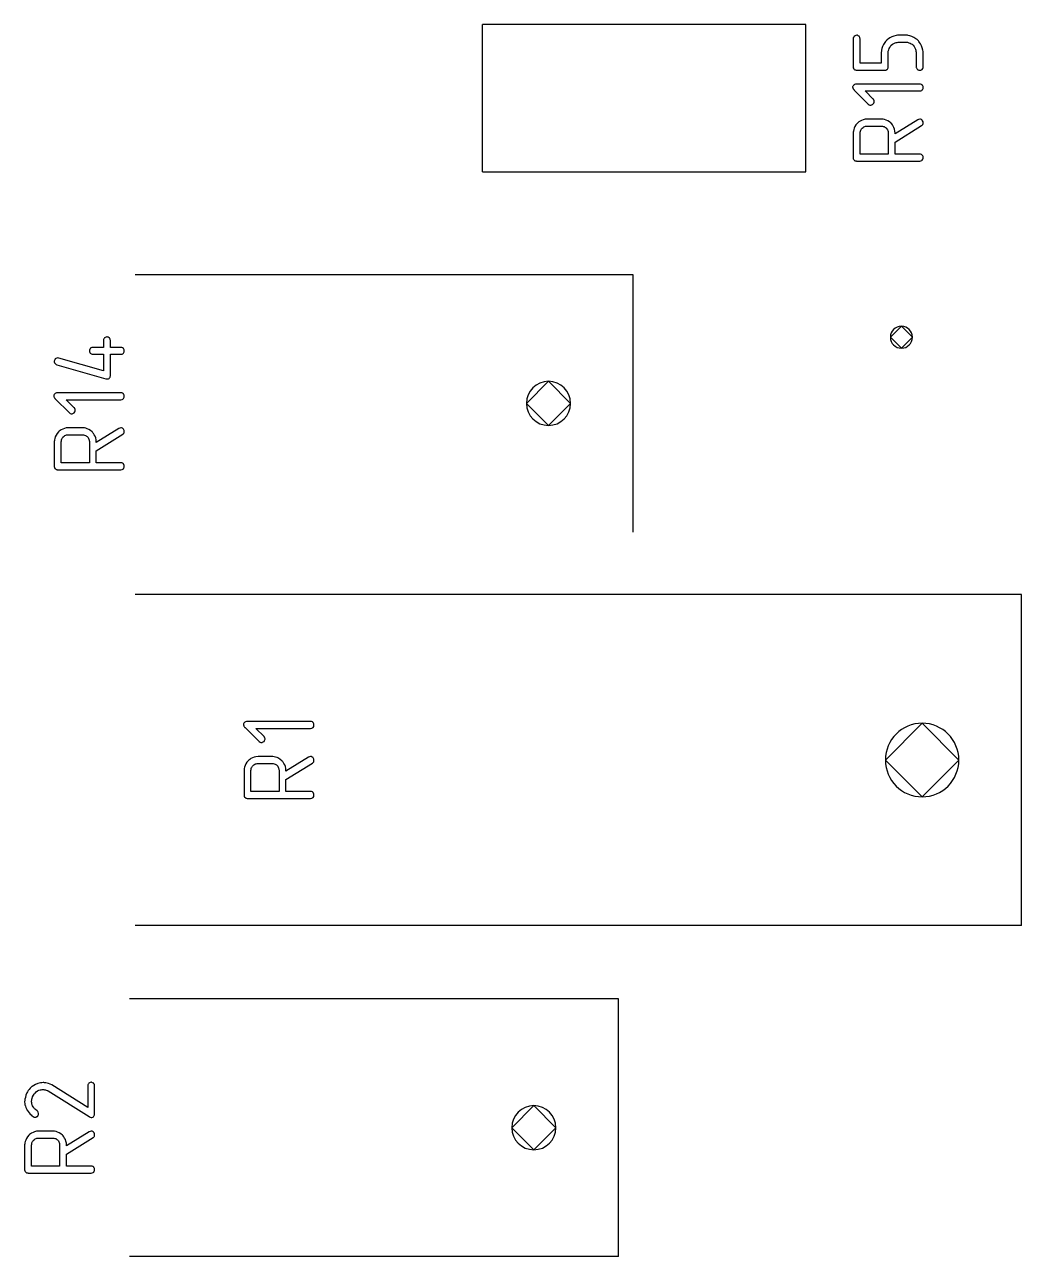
# Model space of a CAD drawing. Header units: inches. Extents: x 0 to 594, y -420 to 0.
# Drawn here: x 245.14 to 258.69, y -187.83 to -171.08 of the extents above; entities that cross this region are included whole.
import ezdxf

# ---------------------------------------------------------------- set-up
doc = ezdxf.new("R2010")
doc.units = ezdxf.units.IN
doc.header["$MEASUREMENT"] = 0

msp = doc.modelspace()

# ---------------------------------------------------------------- linework, layer by layer
at = {"color": 18, "true_color": 0x000000}
for p, q in [((255.762, -171.083), (251.362, -171.083)), ((251.362, -173.083), (251.362, -171.083)), ((255.762, -173.083), (255.762, -171.083)), ((256.407, -171.264), (256.405, -171.272)), ((256.405, -171.272), (256.405, -171.656)), ((256.405, -171.272), (256.405, -171.272)), ((256.412, -171.252), (256.407, -171.264)), ((256.415, -171.247), (256.412, -171.252)), ((256.421, -171.241), (256.415, -171.247)), ((256.424, -171.238), (256.421, -171.241)), ((256.431, -171.234), (256.424, -171.238)), ((256.44, -171.23), (256.431, -171.234)), ((256.453, -171.227), (256.44, -171.23)), ((256.456, -171.227), (256.453, -171.227)), ((256.463, -171.228), (256.456, -171.227)), ((256.473, -171.233), (256.463, -171.228)), ((256.484, -171.24), (256.473, -171.233)), ((256.487, -171.241), (256.484, -171.24)), ((256.491, -171.248), (256.487, -171.241)), ((256.497, -171.259), (256.491, -171.248)), ((256.498, -171.267), (256.497, -171.259)), ((256.5, -171.275), (256.498, -171.267)), ((256.5, -171.608), (256.5, -171.275)), ((256.825, -171.34), (256.817, -171.354)), ((256.834, -171.324), (256.825, -171.34)), ((256.845, -171.312), (256.834, -171.324)), ((256.858, -171.298), (256.845, -171.312)), ((256.859, -171.296), (256.858, -171.298)), ((256.861, -171.295), (256.859, -171.296)), ((256.865, -171.291), (256.861, -171.295)), ((256.87, -171.286), (256.865, -171.291)), ((256.884, -171.275), (256.87, -171.286)), ((256.904, -171.262), (256.884, -171.275)), ((256.93, -171.25), (256.904, -171.262)), ((256.924, -171.364), (256.941, -171.35)), ((256.958, -171.238), (256.93, -171.25)), ((256.941, -171.35), (256.958, -171.34)), ((256.99, -171.23), (256.958, -171.238)), ((256.958, -171.34), (256.975, -171.331)), ((256.975, -171.331), (256.99, -171.327)), ((257.007, -171.228), (256.99, -171.23)), ((256.99, -171.327), (257.004, -171.324)), ((257.004, -171.324), (257.016, -171.322)), ((257.025, -171.227), (257.007, -171.228)), ((257.016, -171.322), (257.023, -171.322)), ((257.023, -171.322), (257.025, -171.322)), ((257.12, -171.227), (257.025, -171.227)), ((257.025, -171.322), (257.12, -171.322)), ((257.121, -171.227), (257.12, -171.227)), ((257.12, -171.322), (257.142, -171.323)), ((257.124, -171.227), (257.121, -171.227)), ((257.13, -171.227), (257.124, -171.227)), ((257.137, -171.228), (257.13, -171.227)), ((257.144, -171.228), (257.137, -171.228)), ((257.142, -171.323), (257.162, -171.329)), ((257.154, -171.231), (257.144, -171.228)), ((257.178, -171.236), (257.154, -171.231)), ((257.162, -171.329), (257.179, -171.334)), ((257.203, -171.244), (257.178, -171.236)), ((257.179, -171.334), (257.195, -171.343)), ((257.195, -171.343), (257.206, -171.35)), ((257.231, -171.257), (257.203, -171.244)), ((257.206, -171.35), (257.216, -171.357)), ((257.245, -171.265), (257.231, -171.257)), ((257.259, -171.274), (257.245, -171.265)), ((257.274, -171.285), (257.259, -171.274)), ((257.288, -171.298), (257.274, -171.285)), ((257.289, -171.299), (257.288, -171.298)), ((257.29, -171.3), (257.289, -171.299)), ((257.293, -171.305), (257.29, -171.3)), ((257.299, -171.31), (257.293, -171.305)), ((257.309, -171.324), (257.299, -171.31)), ((257.321, -171.345), (257.309, -171.324)), ((257.334, -171.369), (257.321, -171.345)), ((256.789, -171.448), (256.787, -171.455)), ((256.787, -171.455), (256.787, -171.608)), ((256.791, -171.43), (256.789, -171.44)), ((256.789, -171.44), (256.789, -171.448)), ((256.796, -171.408), (256.791, -171.43)), ((256.804, -171.382), (256.796, -171.408)), ((256.817, -171.354), (256.804, -171.382)), ((256.882, -171.465), (256.883, -171.444)), ((256.882, -171.657), (256.882, -171.465)), ((256.883, -171.444), (256.889, -171.424)), ((256.889, -171.424), (256.894, -171.406)), ((256.894, -171.406), (256.903, -171.392)), ((256.903, -171.392), (256.91, -171.379)), ((256.91, -171.379), (256.917, -171.371)), ((256.917, -171.371), (256.923, -171.365)), ((256.923, -171.365), (256.924, -171.364)), ((257.216, -171.357), (257.221, -171.362)), ((257.221, -171.362), (257.223, -171.364)), ((257.223, -171.364), (257.235, -171.381)), ((257.235, -171.381), (257.245, -171.398)), ((257.245, -171.398), (257.252, -171.415)), ((257.252, -171.415), (257.257, -171.43)), ((257.257, -171.43), (257.259, -171.444)), ((257.259, -171.444), (257.262, -171.455)), ((257.262, -171.455), (257.262, -171.664)), ((257.345, -171.398), (257.334, -171.369)), ((257.354, -171.43), (257.345, -171.398)), ((257.355, -171.447), (257.354, -171.43)), ((257.357, -171.465), (257.355, -171.447)), ((257.357, -171.658), (257.357, -171.465)), ((256.405, -171.656), (256.407, -171.671)), ((256.407, -171.671), (256.412, -171.682)), ((256.412, -171.682), (256.421, -171.691)), ((256.787, -171.608), (256.5, -171.608)), ((256.862, -171.695), (256.87, -171.688)), ((256.87, -171.688), (256.876, -171.678)), ((256.876, -171.678), (256.879, -171.67)), ((256.879, -171.67), (256.88, -171.663)), ((256.88, -171.663), (256.882, -171.657)), ((257.262, -171.664), (257.265, -171.671)), ((257.265, -171.671), (257.269, -171.681)), ((257.269, -171.681), (257.275, -171.688)), ((257.275, -171.688), (257.276, -171.691)), ((257.344, -171.691), (257.351, -171.68)), ((257.351, -171.68), (257.355, -171.668)), ((257.355, -171.668), (257.357, -171.658)), ((256.421, -171.691), (256.429, -171.697)), ((256.429, -171.697), (256.438, -171.699)), ((256.438, -171.699), (256.446, -171.701)), ((256.446, -171.701), (256.452, -171.702)), ((256.452, -171.702), (256.453, -171.702)), ((256.453, -171.702), (256.835, -171.702)), ((256.835, -171.702), (256.851, -171.701)), ((256.851, -171.701), (256.862, -171.695)), ((257.276, -171.691), (257.278, -171.691)), ((257.278, -171.691), (257.289, -171.698)), ((257.289, -171.698), (257.3, -171.701)), ((257.3, -171.701), (257.307, -171.702)), ((257.307, -171.702), (257.309, -171.702)), ((257.309, -171.702), (257.31, -171.702)), ((257.31, -171.702), (257.324, -171.701)), ((257.324, -171.701), (257.334, -171.697)), ((257.334, -171.697), (257.341, -171.692)), ((257.341, -171.692), (257.344, -171.691)), ((256.4, -171.923), (256.398, -171.929)), ((256.398, -171.929), (256.398, -171.931)), ((256.398, -171.929), (256.398, -171.929)), ((256.398, -171.931), (256.4, -171.939)), ((256.404, -171.915), (256.4, -171.923)), ((256.4, -171.939), (256.401, -171.946)), ((256.401, -171.946), (256.402, -171.952)), ((256.402, -171.952), (256.404, -171.953)), ((256.412, -171.904), (256.404, -171.915)), ((256.404, -171.953), (256.408, -171.96)), ((256.408, -171.96), (256.414, -171.967)), ((256.415, -171.902), (256.412, -171.904)), ((256.414, -171.967), (256.418, -171.971)), ((256.424, -171.897), (256.415, -171.902)), ((256.418, -171.971), (256.419, -171.973)), ((256.419, -171.973), (256.611, -172.163)), ((256.436, -171.892), (256.424, -171.897)), ((256.453, -171.891), (256.436, -171.892)), ((257.31, -171.891), (256.453, -171.891)), ((256.677, -172.095), (256.567, -171.985)), ((256.567, -171.985), (257.31, -171.985)), ((257.312, -171.891), (257.31, -171.891)), ((257.31, -171.985), (257.326, -171.983)), ((257.314, -171.891), (257.312, -171.891)), ((257.323, -171.892), (257.314, -171.891)), ((257.334, -171.897), (257.323, -171.892)), ((257.326, -171.983), (257.337, -171.978)), ((257.345, -171.905), (257.334, -171.897)), ((257.337, -171.978), (257.343, -171.974)), ((257.343, -171.974), (257.345, -171.971)), ((257.347, -171.908), (257.345, -171.905)), ((257.345, -171.971), (257.352, -171.96)), ((257.351, -171.914), (257.347, -171.908)), ((257.355, -171.925), (257.351, -171.914)), ((257.352, -171.96), (257.355, -171.95)), ((257.357, -171.939), (257.355, -171.925)), ((257.355, -171.95), (257.357, -171.942)), ((257.357, -171.942), (257.357, -171.939)), ((256.611, -172.163), (256.622, -172.172)), ((256.622, -172.172), (256.634, -172.176)), ((256.634, -172.176), (256.641, -172.177)), ((256.641, -172.177), (256.642, -172.177)), ((256.642, -172.177), (256.643, -172.177)), ((256.643, -172.177), (256.65, -172.176)), ((256.65, -172.176), (256.656, -172.174)), ((256.656, -172.174), (256.667, -172.169)), ((256.667, -172.169), (256.674, -172.165)), ((256.674, -172.165), (256.676, -172.162)), ((256.676, -172.162), (256.677, -172.162)), ((256.68, -172.098), (256.677, -172.095)), ((256.677, -172.162), (256.686, -172.15)), ((256.684, -172.105), (256.68, -172.098)), ((256.689, -172.117), (256.684, -172.105)), ((256.686, -172.15), (256.69, -172.139)), ((256.691, -172.129), (256.689, -172.117)), ((256.69, -172.139), (256.691, -172.132)), ((256.691, -172.132), (256.691, -172.129)), ((256.412, -172.511), (256.408, -172.53)), ((256.419, -172.49), (256.412, -172.511)), ((256.429, -172.468), (256.419, -172.49)), ((256.443, -172.445), (256.429, -172.468)), ((256.462, -172.424), (256.443, -172.445)), ((256.464, -172.421), (256.462, -172.424)), ((256.471, -172.415), (256.464, -172.421)), ((256.484, -172.406), (256.471, -172.415)), ((256.5, -172.396), (256.484, -172.406)), ((256.519, -172.386), (256.5, -172.396)), ((256.504, -172.53), (256.508, -172.518)), ((256.508, -172.518), (256.514, -172.508)), ((256.514, -172.508), (256.519, -172.501)), ((256.542, -172.376), (256.519, -172.386)), ((256.519, -172.501), (256.524, -172.494)), ((256.524, -172.494), (256.526, -172.492)), ((256.526, -172.492), (256.528, -172.49)), ((256.528, -172.49), (256.539, -172.48)), ((256.539, -172.48), (256.55, -172.473)), ((256.567, -172.37), (256.542, -172.376)), ((256.55, -172.473), (256.562, -172.469)), ((256.562, -172.469), (256.572, -172.465)), ((256.595, -172.368), (256.567, -172.37)), ((256.572, -172.465), (256.581, -172.463)), ((256.581, -172.463), (256.588, -172.462)), ((256.588, -172.462), (256.594, -172.462)), ((256.594, -172.462), (256.595, -172.462)), ((256.786, -172.368), (256.595, -172.368)), ((256.595, -172.462), (256.787, -172.462)), ((256.787, -172.368), (256.786, -172.368)), ((256.789, -172.368), (256.787, -172.368)), ((256.787, -172.462), (256.803, -172.463)), ((256.793, -172.368), (256.789, -172.368)), ((256.798, -172.369), (256.793, -172.368)), ((256.814, -172.37), (256.798, -172.369)), ((256.803, -172.463), (256.815, -172.466)), ((256.832, -172.375), (256.814, -172.37)), ((256.815, -172.466), (256.828, -172.47)), ((256.828, -172.47), (256.838, -172.476)), ((256.853, -172.382), (256.832, -172.375)), ((256.838, -172.476), (256.845, -172.482)), ((256.845, -172.482), (256.852, -172.486)), ((256.852, -172.486), (256.855, -172.489)), ((256.876, -172.391), (256.853, -172.382)), ((256.855, -172.489), (256.856, -172.49)), ((256.856, -172.49), (256.865, -172.501)), ((256.865, -172.501), (256.87, -172.513)), ((256.87, -172.513), (256.876, -172.524)), ((256.899, -172.406), (256.876, -172.391)), ((256.876, -172.524), (256.879, -172.534)), ((256.921, -172.424), (256.899, -172.406)), ((256.924, -172.427), (256.921, -172.424)), ((256.93, -172.434), (256.924, -172.427)), ((256.938, -172.446), (256.93, -172.434)), ((256.948, -172.462), (256.938, -172.446)), ((256.959, -172.482), (256.948, -172.462)), ((256.968, -172.504), (256.959, -172.482)), ((256.973, -172.531), (256.968, -172.504)), ((257.283, -172.376), (256.976, -172.568)), ((256.976, -172.68), (257.336, -172.456)), ((257.295, -172.372), (257.283, -172.376)), ((257.31, -172.368), (257.295, -172.372)), ((257.312, -172.368), (257.31, -172.368)), ((257.313, -172.368), (257.312, -172.368)), ((257.321, -172.369), (257.313, -172.368)), ((257.333, -172.375), (257.321, -172.369)), ((257.338, -172.377), (257.333, -172.375)), ((257.336, -172.456), (257.344, -172.449)), ((257.344, -172.383), (257.338, -172.377)), ((257.345, -172.386), (257.344, -172.383)), ((257.344, -172.449), (257.35, -172.444)), ((257.35, -172.393), (257.345, -172.386)), ((257.355, -172.404), (257.35, -172.393)), ((257.35, -172.444), (257.352, -172.439)), ((257.352, -172.439), (257.354, -172.438)), ((257.354, -172.438), (257.355, -172.431)), ((257.357, -172.418), (257.355, -172.404)), ((257.355, -172.431), (257.357, -172.424)), ((257.357, -172.424), (257.357, -172.418)), ((256.407, -172.545), (256.405, -172.551)), ((256.405, -172.551), (256.405, -172.892)), ((256.405, -172.551), (256.405, -172.551)), ((256.408, -172.53), (256.407, -172.545)), ((256.5, -172.558), (256.501, -172.544)), ((256.5, -172.844), (256.5, -172.558)), ((256.501, -172.544), (256.504, -172.53)), ((256.501, -172.544), (256.501, -172.544)), ((256.879, -172.534), (256.88, -172.544)), ((256.88, -172.544), (256.882, -172.551)), ((256.882, -172.551), (256.882, -172.844)), ((256.976, -172.559), (256.973, -172.531)), ((256.976, -172.568), (256.976, -172.559)), ((256.976, -172.844), (256.976, -172.68)), ((256.882, -172.844), (256.5, -172.844)), ((257.31, -172.844), (256.976, -172.844)), ((257.312, -172.844), (257.31, -172.844)), ((257.314, -172.844), (257.312, -172.844)), ((257.323, -172.845), (257.314, -172.844)), ((257.334, -172.85), (257.323, -172.845)), ((257.345, -172.858), (257.334, -172.85)), ((257.347, -172.861), (257.345, -172.858)), ((257.351, -172.867), (257.347, -172.861)), ((256.405, -172.892), (256.407, -172.907)), ((256.407, -172.907), (256.412, -172.919)), ((256.412, -172.919), (256.421, -172.927)), ((256.421, -172.927), (256.429, -172.933)), ((256.429, -172.933), (256.438, -172.936)), ((256.438, -172.936), (256.446, -172.937)), ((256.446, -172.937), (256.452, -172.938)), ((256.452, -172.938), (256.453, -172.938)), ((256.453, -172.938), (257.31, -172.938)), ((257.31, -172.938), (257.326, -172.936)), ((257.326, -172.936), (257.337, -172.931)), ((257.337, -172.931), (257.343, -172.927)), ((257.343, -172.927), (257.345, -172.924)), ((257.345, -172.924), (257.352, -172.913)), ((257.355, -172.878), (257.351, -172.867)), ((257.352, -172.913), (257.355, -172.903)), ((257.357, -172.892), (257.355, -172.878)), ((257.355, -172.903), (257.357, -172.895)), ((257.357, -172.895), (257.357, -172.892)), ((251.362, -173.083), (255.762, -173.083)), ((253.412, -174.483), (246.642, -174.483)), ((253.412, -177.983), (253.412, -174.483)), ((257.062, -175.183), (256.912, -175.333)), ((257.212, -175.333), (257.062, -175.183)), ((246.21, -175.366), (246.208, -175.374)), ((246.215, -175.355), (246.21, -175.366)), ((246.218, -175.349), (246.215, -175.355)), ((246.224, -175.343), (246.218, -175.349)), ((246.227, -175.34), (246.224, -175.343)), ((246.234, -175.336), (246.227, -175.34)), ((246.244, -175.332), (246.234, -175.336)), ((246.256, -175.329), (246.244, -175.332)), ((246.259, -175.329), (246.256, -175.329)), ((246.266, -175.331), (246.259, -175.329)), ((246.276, -175.335), (246.266, -175.331)), ((246.287, -175.342), (246.276, -175.335)), ((246.29, -175.343), (246.287, -175.342)), ((246.294, -175.35), (246.29, -175.343)), ((246.3, -175.362), (246.294, -175.35)), ((246.301, -175.369), (246.3, -175.362)), ((246.303, -175.377), (246.301, -175.369)), ((256.912, -175.333), (257.062, -175.483)), ((257.062, -175.483), (257.212, -175.333)), ((246.019, -175.508), (246.018, -175.517)), ((246.018, -175.517), (246.018, -175.519)), ((246.018, -175.519), (246.019, -175.532)), ((246.024, -175.498), (246.019, -175.508)), ((246.019, -175.532), (246.024, -175.542)), ((246.031, -175.487), (246.024, -175.498)), ((246.032, -175.484), (246.031, -175.486)), ((246.031, -175.486), (246.031, -175.487)), ((246.039, -175.479), (246.032, -175.484)), ((246.05, -175.474), (246.039, -175.479)), ((246.058, -175.472), (246.05, -175.474)), ((246.066, -175.472), (246.058, -175.472)), ((246.208, -175.472), (246.066, -175.472)), ((246.208, -175.374), (246.208, -175.472)), ((246.303, -175.472), (246.303, -175.377)), ((246.445, -175.472), (246.303, -175.472)), ((246.447, -175.472), (246.445, -175.472)), ((246.449, -175.472), (246.447, -175.472)), ((246.458, -175.473), (246.449, -175.472)), ((246.469, -175.477), (246.458, -175.473)), ((246.48, -175.486), (246.469, -175.477)), ((246.482, -175.488), (246.48, -175.486)), ((246.48, -175.552), (246.487, -175.541)), ((246.486, -175.494), (246.482, -175.488)), ((246.49, -175.505), (246.486, -175.494)), ((246.487, -175.541), (246.49, -175.531)), ((246.492, -175.519), (246.49, -175.505)), ((246.49, -175.531), (246.492, -175.522)), ((246.492, -175.522), (246.492, -175.519)), ((245.542, -175.652), (245.54, -175.66)), ((245.54, -175.66), (245.54, -175.672)), ((245.54, -175.66), (245.54, -175.66)), ((245.54, -175.672), (245.542, -175.677)), ((245.546, -175.641), (245.542, -175.652)), ((245.542, -175.677), (245.543, -175.682)), ((245.543, -175.682), (245.544, -175.683)), ((245.544, -175.683), (245.55, -175.691)), ((245.554, -175.629), (245.546, -175.641)), ((245.55, -175.691), (245.559, -175.7)), ((245.557, -175.627), (245.554, -175.629)), ((245.563, -175.622), (245.557, -175.627)), ((245.559, -175.7), (245.567, -175.704)), ((245.574, -175.618), (245.563, -175.622)), ((245.567, -175.704), (245.573, -175.707)), ((245.573, -175.707), (245.575, -175.708)), ((245.588, -175.615), (245.574, -175.618)), ((245.575, -175.708), (246.242, -175.899)), ((245.602, -175.617), (245.588, -175.615)), ((246.208, -175.79), (245.602, -175.617)), ((246.024, -175.542), (246.029, -175.549)), ((246.029, -175.549), (246.031, -175.552)), ((246.031, -175.552), (246.043, -175.56)), ((246.043, -175.56), (246.055, -175.565)), ((246.055, -175.565), (246.063, -175.566)), ((246.063, -175.566), (246.065, -175.566)), ((246.065, -175.566), (246.066, -175.566)), ((246.066, -175.566), (246.208, -175.566)), ((246.208, -175.566), (246.208, -175.79)), ((246.303, -175.859), (246.303, -175.566)), ((246.303, -175.566), (246.445, -175.566)), ((246.445, -175.566), (246.461, -175.563)), ((246.461, -175.563), (246.472, -175.559)), ((246.472, -175.559), (246.478, -175.555)), ((246.478, -175.555), (246.48, -175.552)), ((246.293, -175.886), (246.299, -175.876)), ((246.299, -175.876), (246.301, -175.868)), ((246.301, -175.868), (246.303, -175.859)), ((246.242, -175.899), (246.253, -175.901)), ((246.253, -175.901), (246.265, -175.901)), ((246.265, -175.901), (246.277, -175.899)), ((246.277, -175.899), (246.287, -175.893)), ((246.287, -175.893), (246.293, -175.886)), ((252.262, -175.933), (251.962, -176.233)), ((252.562, -176.233), (252.262, -175.933)), ((245.535, -176.121), (245.533, -176.127)), ((245.533, -176.127), (245.533, -176.128)), ((245.533, -176.127), (245.533, -176.127)), ((245.533, -176.128), (245.535, -176.137)), ((245.539, -176.113), (245.535, -176.121)), ((245.535, -176.137), (245.536, -176.144)), ((245.536, -176.144), (245.537, -176.15)), ((245.537, -176.15), (245.539, -176.151)), ((245.547, -176.102), (245.539, -176.113)), ((245.539, -176.151), (245.543, -176.158)), ((245.543, -176.158), (245.549, -176.165)), ((245.55, -176.1), (245.547, -176.102)), ((245.549, -176.165), (245.553, -176.169)), ((245.559, -176.095), (245.55, -176.1)), ((245.553, -176.169), (245.554, -176.171)), ((245.554, -176.171), (245.746, -176.361)), ((245.571, -176.09), (245.559, -176.095)), ((245.588, -176.089), (245.571, -176.09)), ((246.445, -176.089), (245.588, -176.089)), ((245.812, -176.293), (245.702, -176.183)), ((245.702, -176.183), (246.445, -176.183)), ((246.447, -176.089), (246.445, -176.089)), ((246.445, -176.183), (246.461, -176.181)), ((246.449, -176.089), (246.447, -176.089)), ((246.458, -176.09), (246.449, -176.089)), ((246.469, -176.095), (246.458, -176.09)), ((246.461, -176.181), (246.472, -176.176)), ((246.48, -176.103), (246.469, -176.095)), ((246.472, -176.176), (246.478, -176.172)), ((246.478, -176.172), (246.48, -176.169)), ((246.482, -176.106), (246.48, -176.103)), ((246.48, -176.169), (246.487, -176.158)), ((246.486, -176.112), (246.482, -176.106)), ((246.49, -176.123), (246.486, -176.112)), ((246.487, -176.158), (246.49, -176.148)), ((246.492, -176.137), (246.49, -176.123)), ((246.49, -176.148), (246.492, -176.14)), ((246.492, -176.14), (246.492, -176.137)), ((245.746, -176.361), (245.757, -176.37)), ((245.757, -176.37), (245.769, -176.374)), ((245.769, -176.374), (245.776, -176.375)), ((245.776, -176.375), (245.777, -176.375)), ((245.777, -176.375), (245.778, -176.375)), ((245.778, -176.375), (245.785, -176.374)), ((245.785, -176.374), (245.791, -176.372)), ((245.791, -176.372), (245.802, -176.367)), ((245.802, -176.367), (245.809, -176.362)), ((245.809, -176.362), (245.811, -176.36)), ((245.811, -176.36), (245.812, -176.36)), ((245.815, -176.296), (245.812, -176.293)), ((245.812, -176.36), (245.821, -176.348)), ((245.819, -176.303), (245.815, -176.296)), ((245.824, -176.315), (245.819, -176.303)), ((245.821, -176.348), (245.825, -176.337)), ((245.826, -176.327), (245.824, -176.315)), ((245.825, -176.337), (245.826, -176.33)), ((245.826, -176.33), (245.826, -176.327)), ((251.962, -176.233), (252.262, -176.533)), ((252.262, -176.533), (252.562, -176.233)), ((245.547, -176.709), (245.543, -176.728)), ((245.554, -176.688), (245.547, -176.709)), ((245.564, -176.666), (245.554, -176.688)), ((245.578, -176.643), (245.564, -176.666)), ((245.597, -176.622), (245.578, -176.643)), ((245.599, -176.619), (245.597, -176.622)), ((245.606, -176.613), (245.599, -176.619)), ((245.619, -176.604), (245.606, -176.613)), ((245.635, -176.594), (245.619, -176.604)), ((245.654, -176.584), (245.635, -176.594)), ((245.643, -176.716), (245.649, -176.706)), ((245.649, -176.706), (245.654, -176.699)), ((245.677, -176.574), (245.654, -176.584)), ((245.654, -176.699), (245.659, -176.692)), ((245.659, -176.692), (245.661, -176.69)), ((245.661, -176.69), (245.663, -176.688)), ((245.663, -176.688), (245.674, -176.678)), ((245.674, -176.678), (245.685, -176.671)), ((245.702, -176.568), (245.677, -176.574)), ((245.685, -176.671), (245.697, -176.667)), ((245.697, -176.667), (245.707, -176.663)), ((245.73, -176.565), (245.702, -176.568)), ((245.707, -176.663), (245.716, -176.661)), ((245.716, -176.661), (245.723, -176.66)), ((245.723, -176.66), (245.729, -176.66)), ((245.729, -176.66), (245.73, -176.66)), ((245.921, -176.565), (245.73, -176.565)), ((245.73, -176.66), (245.922, -176.66)), ((245.922, -176.565), (245.921, -176.565)), ((245.924, -176.565), (245.922, -176.565)), ((245.922, -176.66), (245.938, -176.661)), ((245.928, -176.565), (245.924, -176.565)), ((245.933, -176.567), (245.928, -176.565)), ((245.949, -176.568), (245.933, -176.567)), ((245.938, -176.661), (245.95, -176.664)), ((245.967, -176.572), (245.949, -176.568)), ((245.95, -176.664), (245.963, -176.668)), ((245.963, -176.668), (245.973, -176.674)), ((245.988, -176.58), (245.967, -176.572)), ((245.973, -176.674), (245.98, -176.68)), ((245.98, -176.68), (245.987, -176.684)), ((245.987, -176.684), (245.99, -176.687)), ((246.011, -176.589), (245.988, -176.58)), ((245.99, -176.687), (245.991, -176.688)), ((245.991, -176.688), (246, -176.699)), ((246, -176.699), (246.005, -176.711)), ((246.005, -176.711), (246.011, -176.722)), ((246.034, -176.604), (246.011, -176.589)), ((246.056, -176.622), (246.034, -176.604)), ((246.059, -176.625), (246.056, -176.622)), ((246.065, -176.632), (246.059, -176.625)), ((246.073, -176.644), (246.065, -176.632)), ((246.083, -176.66), (246.073, -176.644)), ((246.094, -176.68), (246.083, -176.66)), ((246.103, -176.702), (246.094, -176.68)), ((246.108, -176.729), (246.103, -176.702)), ((246.418, -176.574), (246.111, -176.766)), ((246.111, -176.878), (246.471, -176.654)), ((246.43, -176.57), (246.418, -176.574)), ((246.445, -176.565), (246.43, -176.57)), ((246.447, -176.565), (246.445, -176.565)), ((246.448, -176.565), (246.447, -176.565)), ((246.456, -176.567), (246.448, -176.565)), ((246.468, -176.572), (246.456, -176.567)), ((246.473, -176.575), (246.468, -176.572)), ((246.471, -176.654), (246.479, -176.647)), ((246.479, -176.581), (246.473, -176.575)), ((246.48, -176.584), (246.479, -176.581)), ((246.479, -176.647), (246.485, -176.642)), ((246.485, -176.591), (246.48, -176.584)), ((246.49, -176.602), (246.485, -176.591)), ((246.485, -176.642), (246.487, -176.637)), ((246.487, -176.637), (246.489, -176.636)), ((246.489, -176.636), (246.49, -176.629)), ((246.492, -176.616), (246.49, -176.602)), ((246.49, -176.629), (246.492, -176.622)), ((246.492, -176.622), (246.492, -176.616)), ((245.542, -176.743), (245.54, -176.749)), ((245.54, -176.749), (245.54, -177.09)), ((245.54, -176.749), (245.54, -176.749)), ((245.543, -176.728), (245.542, -176.743)), ((245.635, -176.756), (245.636, -176.742)), ((245.635, -177.042), (245.635, -176.756)), ((245.636, -176.742), (245.639, -176.728)), ((245.636, -176.742), (245.636, -176.742)), ((245.639, -176.728), (245.643, -176.716)), ((246.011, -176.722), (246.014, -176.732)), ((246.014, -176.732), (246.015, -176.742)), ((246.015, -176.742), (246.017, -176.749)), ((246.017, -176.749), (246.017, -177.042)), ((246.111, -176.757), (246.108, -176.729)), ((246.111, -176.766), (246.111, -176.757)), ((246.111, -177.042), (246.111, -176.878)), ((246.017, -177.042), (245.635, -177.042)), ((246.445, -177.042), (246.111, -177.042)), ((246.447, -177.042), (246.445, -177.042)), ((246.449, -177.042), (246.447, -177.042)), ((246.458, -177.043), (246.449, -177.042)), ((246.469, -177.048), (246.458, -177.043)), ((246.48, -177.056), (246.469, -177.048)), ((245.54, -177.09), (245.542, -177.105)), ((245.542, -177.105), (245.547, -177.117)), ((245.547, -177.117), (245.556, -177.125)), ((245.556, -177.125), (245.564, -177.131)), ((245.564, -177.131), (245.573, -177.134)), ((245.573, -177.134), (245.581, -177.135)), ((245.581, -177.135), (245.587, -177.136)), ((245.587, -177.136), (245.588, -177.136)), ((245.588, -177.136), (246.445, -177.136)), ((246.445, -177.136), (246.461, -177.134)), ((246.461, -177.134), (246.472, -177.129)), ((246.472, -177.129), (246.478, -177.125)), ((246.478, -177.125), (246.48, -177.122)), ((246.482, -177.059), (246.48, -177.056)), ((246.48, -177.122), (246.487, -177.111)), ((246.486, -177.064), (246.482, -177.059)), ((246.49, -177.076), (246.486, -177.064)), ((246.487, -177.111), (246.49, -177.101)), ((246.492, -177.09), (246.49, -177.076)), ((246.49, -177.101), (246.492, -177.093)), ((246.492, -177.093), (246.492, -177.09)), ((258.693, -178.833), (246.642, -178.833)), ((258.693, -183.333), (258.693, -178.833)), ((248.139, -180.565), (248.13, -180.57)), ((248.152, -180.56), (248.139, -180.565)), ((248.168, -180.559), (248.152, -180.56)), ((249.026, -180.559), (248.168, -180.559)), ((249.027, -180.559), (249.026, -180.559)), ((249.03, -180.559), (249.027, -180.559)), ((249.038, -180.56), (249.03, -180.559)), ((249.05, -180.565), (249.038, -180.56)), ((249.061, -180.573), (249.05, -180.565)), ((248.115, -180.591), (248.113, -180.597)), ((248.113, -180.597), (248.113, -180.599)), ((248.113, -180.597), (248.113, -180.597)), ((248.113, -180.599), (248.115, -180.607)), ((248.119, -180.583), (248.115, -180.591)), ((248.115, -180.607), (248.116, -180.614)), ((248.116, -180.614), (248.118, -180.62)), ((248.118, -180.62), (248.119, -180.621)), ((248.128, -180.572), (248.119, -180.583)), ((248.119, -180.621), (248.123, -180.628)), ((248.123, -180.628), (248.129, -180.635)), ((248.13, -180.57), (248.128, -180.572)), ((248.129, -180.635), (248.133, -180.639)), ((248.133, -180.639), (248.135, -180.641)), ((248.135, -180.641), (248.326, -180.831)), ((248.393, -180.763), (248.283, -180.654)), ((248.283, -180.654), (249.026, -180.654)), ((249.026, -180.654), (249.041, -180.651)), ((249.041, -180.651), (249.052, -180.646)), ((249.052, -180.646), (249.058, -180.642)), ((249.058, -180.642), (249.061, -180.639)), ((249.062, -180.576), (249.061, -180.573)), ((249.061, -180.639), (249.068, -180.628)), ((249.066, -180.582), (249.062, -180.576)), ((249.071, -180.593), (249.066, -180.582)), ((249.068, -180.628), (249.071, -180.618)), ((249.072, -180.607), (249.071, -180.593)), ((249.071, -180.618), (249.072, -180.61)), ((249.072, -180.61), (249.072, -180.607)), ((257.343, -180.583), (256.843, -181.083)), ((257.843, -181.083), (257.343, -180.583)), ((248.326, -180.831), (248.338, -180.84)), ((248.338, -180.84), (248.349, -180.844)), ((248.349, -180.844), (248.356, -180.845)), ((248.356, -180.845), (248.357, -180.845)), ((248.357, -180.845), (248.359, -180.845)), ((248.359, -180.845), (248.366, -180.844)), ((248.366, -180.844), (248.371, -180.842)), ((248.371, -180.842), (248.383, -180.837)), ((248.383, -180.837), (248.39, -180.833)), ((248.39, -180.833), (248.391, -180.83)), ((248.391, -180.83), (248.393, -180.83)), ((248.395, -180.766), (248.393, -180.763)), ((248.393, -180.83), (248.401, -180.818)), ((248.4, -180.773), (248.395, -180.766)), ((248.404, -180.785), (248.4, -180.773)), ((248.401, -180.818), (248.405, -180.807)), ((248.407, -180.797), (248.404, -180.785)), ((248.405, -180.807), (248.407, -180.8)), ((248.407, -180.8), (248.407, -180.797)), ((248.215, -181.064), (248.199, -181.074)), ((248.235, -181.054), (248.215, -181.064)), ((248.257, -181.044), (248.235, -181.054)), ((248.283, -181.038), (248.257, -181.044)), ((248.311, -181.036), (248.283, -181.038)), ((248.501, -181.036), (248.311, -181.036)), ((248.503, -181.036), (248.501, -181.036)), ((248.504, -181.036), (248.503, -181.036)), ((248.508, -181.036), (248.504, -181.036)), ((248.514, -181.037), (248.508, -181.036)), ((248.529, -181.038), (248.514, -181.037)), ((248.548, -181.043), (248.529, -181.038)), ((248.569, -181.05), (248.548, -181.043)), ((248.591, -181.059), (248.569, -181.05)), ((248.614, -181.074), (248.591, -181.059)), ((248.999, -181.044), (248.691, -181.236)), ((249.01, -181.04), (248.999, -181.044)), ((249.026, -181.036), (249.01, -181.04)), ((249.027, -181.036), (249.026, -181.036)), ((249.028, -181.036), (249.027, -181.036)), ((249.037, -181.037), (249.028, -181.036)), ((249.048, -181.043), (249.037, -181.037)), ((249.054, -181.045), (249.048, -181.043)), ((249.059, -181.051), (249.054, -181.045)), ((249.061, -181.054), (249.059, -181.051)), ((249.065, -181.061), (249.061, -181.054)), ((249.071, -181.072), (249.065, -181.061)), ((248.122, -181.213), (248.121, -181.219)), ((248.121, -181.219), (248.121, -181.56)), ((248.121, -181.219), (248.121, -181.219)), ((248.123, -181.198), (248.122, -181.213)), ((248.128, -181.179), (248.123, -181.198)), ((248.135, -181.158), (248.128, -181.179)), ((248.144, -181.136), (248.135, -181.158)), ((248.159, -181.113), (248.144, -181.136)), ((248.177, -181.092), (248.159, -181.113)), ((248.18, -181.089), (248.177, -181.092)), ((248.187, -181.083), (248.18, -181.089)), ((248.199, -181.074), (248.187, -181.083)), ((248.215, -181.226), (248.216, -181.212)), ((248.215, -181.512), (248.215, -181.226)), ((248.216, -181.212), (248.219, -181.198)), ((248.216, -181.212), (248.216, -181.212)), ((248.219, -181.198), (248.223, -181.186)), ((248.223, -181.186), (248.229, -181.177)), ((248.229, -181.177), (248.235, -181.169)), ((248.235, -181.169), (248.239, -181.162)), ((248.239, -181.162), (248.242, -181.16)), ((248.242, -181.16), (248.243, -181.158)), ((248.243, -181.158), (248.254, -181.148)), ((248.254, -181.148), (248.266, -181.141)), ((248.266, -181.141), (248.277, -181.137)), ((248.277, -181.137), (248.287, -181.133)), ((248.287, -181.133), (248.297, -181.131)), ((248.297, -181.131), (248.304, -181.13)), ((248.304, -181.13), (248.309, -181.13)), ((248.309, -181.13), (248.311, -181.13)), ((248.311, -181.13), (248.503, -181.13)), ((248.503, -181.13), (248.518, -181.131)), ((248.518, -181.131), (248.531, -181.134)), ((248.531, -181.134), (248.543, -181.138)), ((248.543, -181.138), (248.553, -181.144)), ((248.553, -181.144), (248.56, -181.15)), ((248.56, -181.15), (248.567, -181.154)), ((248.567, -181.154), (248.57, -181.157)), ((248.57, -181.157), (248.572, -181.158)), ((248.572, -181.158), (248.58, -181.169)), ((248.58, -181.169), (248.586, -181.181)), ((248.586, -181.181), (248.591, -181.192)), ((248.591, -181.192), (248.594, -181.202)), ((248.594, -181.202), (248.596, -181.212)), ((248.596, -181.212), (248.597, -181.219)), ((248.597, -181.219), (248.597, -181.512)), ((248.636, -181.092), (248.614, -181.074)), ((248.639, -181.095), (248.636, -181.092)), ((248.645, -181.102), (248.639, -181.095)), ((248.653, -181.114), (248.645, -181.102)), ((248.663, -181.13), (248.653, -181.114)), ((248.675, -181.15), (248.663, -181.13)), ((248.683, -181.172), (248.675, -181.15)), ((248.689, -181.199), (248.683, -181.172)), ((248.691, -181.227), (248.689, -181.199)), ((248.691, -181.348), (249.051, -181.124)), ((248.691, -181.236), (248.691, -181.227)), ((249.051, -181.124), (249.059, -181.117)), ((249.059, -181.117), (249.065, -181.112)), ((249.065, -181.112), (249.068, -181.107)), ((249.068, -181.107), (249.069, -181.106)), ((249.069, -181.106), (249.071, -181.099)), ((249.072, -181.086), (249.071, -181.072)), ((249.071, -181.099), (249.072, -181.092)), ((249.072, -181.092), (249.072, -181.086)), ((256.843, -181.083), (257.343, -181.583)), ((257.343, -181.583), (257.843, -181.083)), ((248.691, -181.512), (248.691, -181.348)), ((248.121, -181.56), (248.122, -181.575)), ((248.597, -181.512), (248.215, -181.512)), ((249.026, -181.512), (248.691, -181.512)), ((249.027, -181.512), (249.026, -181.512)), ((249.03, -181.512), (249.027, -181.512)), ((249.038, -181.513), (249.03, -181.512)), ((249.05, -181.518), (249.038, -181.513)), ((249.061, -181.526), (249.05, -181.518)), ((249.062, -181.529), (249.061, -181.526)), ((249.066, -181.535), (249.062, -181.529)), ((249.071, -181.546), (249.066, -181.535)), ((249.068, -181.581), (249.071, -181.571)), ((249.072, -181.56), (249.071, -181.546)), ((249.071, -181.571), (249.072, -181.563)), ((249.072, -181.563), (249.072, -181.56)), ((248.122, -181.575), (248.128, -181.587)), ((248.128, -181.587), (248.136, -181.595)), ((248.136, -181.595), (248.144, -181.601)), ((248.144, -181.601), (248.153, -181.604)), ((248.153, -181.604), (248.161, -181.605)), ((248.161, -181.605), (248.167, -181.606)), ((248.167, -181.606), (248.168, -181.606)), ((248.168, -181.606), (249.026, -181.606)), ((249.026, -181.606), (249.041, -181.604)), ((249.041, -181.604), (249.052, -181.599)), ((249.052, -181.599), (249.058, -181.595)), ((249.058, -181.595), (249.061, -181.592)), ((249.061, -181.592), (249.068, -181.581)), ((258.693, -183.333), (246.642, -183.333)), ((253.212, -184.333), (246.563, -184.333)), ((253.212, -187.833), (253.212, -184.333)), ((245.186, -185.578), (245.176, -185.594)), ((245.199, -185.563), (245.186, -185.578)), ((245.211, -185.547), (245.199, -185.563)), ((245.213, -185.546), (245.211, -185.547)), ((245.214, -185.544), (245.213, -185.546)), ((245.218, -185.54), (245.214, -185.544)), ((245.224, -185.534), (245.218, -185.54)), ((245.231, -185.529), (245.224, -185.534)), ((245.24, -185.523), (245.231, -185.529)), ((245.261, -185.508), (245.24, -185.523)), ((245.286, -185.494), (245.261, -185.508)), ((245.317, -185.482), (245.286, -185.494)), ((245.295, -185.596), (245.313, -185.584)), ((245.313, -185.584), (245.331, -185.575)), ((245.351, -185.472), (245.317, -185.482)), ((245.331, -185.575), (245.347, -185.57)), ((245.347, -185.57), (245.362, -185.567)), ((245.369, -185.471), (245.351, -185.472)), ((245.362, -185.567), (245.373, -185.564)), ((245.388, -185.47), (245.369, -185.471)), ((245.373, -185.564), (245.381, -185.564)), ((245.381, -185.564), (245.382, -185.564)), ((245.382, -185.564), (245.383, -185.564)), ((245.383, -185.564), (245.396, -185.565)), ((245.39, -185.47), (245.388, -185.47)), ((245.397, -185.47), (245.39, -185.47)), ((245.396, -185.565), (245.409, -185.567)), ((245.409, -185.471), (245.397, -185.47)), ((245.424, -185.474), (245.409, -185.471)), ((245.409, -185.567), (245.421, -185.57)), ((245.421, -185.57), (245.431, -185.572)), ((245.441, -185.477), (245.424, -185.474)), ((245.431, -185.572), (245.441, -185.577)), ((245.461, -185.482), (245.441, -185.477)), ((245.441, -185.577), (245.448, -185.579)), ((245.448, -185.579), (245.454, -185.581)), ((245.454, -185.581), (245.455, -185.582)), ((245.455, -185.582), (246.015, -185.933)), ((245.482, -185.491), (245.461, -185.482)), ((245.505, -185.501), (245.482, -185.491)), ((245.994, -185.808), (245.505, -185.501)), ((245.995, -185.501), (245.994, -185.509)), ((245.994, -185.509), (245.994, -185.808)), ((246.001, -185.489), (245.995, -185.501)), ((246.004, -185.485), (246.001, -185.489)), ((246.009, -185.479), (246.004, -185.485)), ((246.012, -185.477), (246.009, -185.479)), ((246.019, -185.472), (246.012, -185.477)), ((246.029, -185.468), (246.019, -185.472)), ((246.042, -185.465), (246.029, -185.468)), ((246.044, -185.465), (246.042, -185.465)), ((246.052, -185.467), (246.044, -185.465)), ((246.061, -185.471), (246.052, -185.467)), ((246.073, -185.478), (246.061, -185.471)), ((246.076, -185.479), (246.073, -185.478)), ((246.08, -185.486), (246.076, -185.479)), ((246.085, -185.496), (246.08, -185.486)), ((246.087, -185.503), (246.085, -185.496)), ((246.088, -185.512), (246.087, -185.503)), ((246.088, -185.901), (246.088, -185.512)), ((245.138, -185.718), (245.137, -185.725)), ((245.137, -185.725), (245.137, -185.736)), ((245.137, -185.725), (245.137, -185.725)), ((245.137, -185.736), (245.138, -185.754)), ((245.139, -185.708), (245.138, -185.718)), ((245.138, -185.754), (245.141, -185.773)), ((245.141, -185.697), (245.139, -185.708)), ((245.147, -185.671), (245.141, -185.697)), ((245.155, -185.642), (245.147, -185.671)), ((245.168, -185.609), (245.155, -185.642)), ((245.176, -185.594), (245.168, -185.609)), ((245.231, -185.729), (245.233, -185.704)), ((245.231, -185.735), (245.231, -185.729)), ((245.233, -185.742), (245.231, -185.735)), ((245.233, -185.704), (245.235, -185.692)), ((245.234, -185.75), (245.233, -185.742)), ((245.235, -185.761), (245.234, -185.75)), ((245.235, -185.692), (245.237, -185.684)), ((245.237, -185.684), (245.24, -185.675)), ((245.24, -185.675), (245.242, -185.67)), ((245.242, -185.67), (245.244, -185.665)), ((245.244, -185.664), (245.255, -185.643)), ((245.244, -185.665), (245.244, -185.664)), ((245.255, -185.643), (245.265, -185.627)), ((245.265, -185.627), (245.271, -185.62)), ((245.271, -185.62), (245.273, -185.616)), ((245.273, -185.616), (245.276, -185.613)), ((245.276, -185.613), (245.278, -185.612)), ((245.278, -185.612), (245.295, -185.596)), ((245.141, -185.773), (245.144, -185.78)), ((245.144, -185.78), (245.145, -185.785)), ((245.145, -185.785), (245.147, -185.788)), ((245.147, -185.788), (245.147, -185.79)), ((245.147, -185.79), (245.154, -185.809)), ((245.154, -185.809), (245.162, -185.828)), ((245.162, -185.828), (245.165, -185.835)), ((245.165, -185.835), (245.168, -185.84)), ((245.168, -185.84), (245.169, -185.843)), ((245.169, -185.843), (245.17, -185.845)), ((245.17, -185.845), (245.183, -185.864)), ((245.183, -185.864), (245.197, -185.883)), ((245.197, -185.883), (245.211, -185.897)), ((245.211, -185.897), (245.224, -185.909)), ((245.224, -185.909), (245.235, -185.921)), ((245.24, -185.773), (245.235, -185.761)), ((245.235, -185.921), (245.245, -185.928)), ((245.244, -185.785), (245.24, -185.773)), ((245.251, -185.798), (245.244, -185.785)), ((245.252, -185.799), (245.251, -185.798)), ((245.255, -185.804), (245.252, -185.799)), ((245.259, -185.809), (245.255, -185.804)), ((245.265, -185.818), (245.259, -185.809)), ((245.273, -185.826), (245.265, -185.818)), ((245.283, -185.836), (245.273, -185.826)), ((245.306, -185.853), (245.283, -185.836)), ((245.307, -185.854), (245.306, -185.853)), ((245.311, -185.857), (245.307, -185.854)), ((245.317, -185.863), (245.311, -185.857)), ((245.314, -185.926), (245.321, -185.915)), ((245.323, -185.871), (245.317, -185.863)), ((245.321, -185.915), (245.326, -185.904)), ((245.327, -185.892), (245.323, -185.871)), ((245.326, -185.904), (245.327, -185.895)), ((245.327, -185.895), (245.327, -185.892)), ((246.078, -185.928), (246.084, -185.918)), ((246.084, -185.918), (246.087, -185.909)), ((246.087, -185.909), (246.088, -185.901)), ((252.062, -185.783), (251.762, -186.083)), ((252.362, -186.083), (252.062, -185.783)), ((245.245, -185.928), (245.251, -185.932)), ((245.251, -185.932), (245.254, -185.933)), ((245.254, -185.933), (245.265, -185.938)), ((245.265, -185.938), (245.273, -185.94)), ((245.273, -185.94), (245.279, -185.942)), ((245.279, -185.942), (245.28, -185.942)), ((245.28, -185.942), (245.287, -185.94)), ((245.287, -185.94), (245.295, -185.939)), ((245.295, -185.939), (245.304, -185.933)), ((245.304, -185.933), (245.311, -185.929)), ((245.311, -185.929), (245.314, -185.926)), ((246.015, -185.933), (246.029, -185.94)), ((246.029, -185.94), (246.04, -185.943)), ((246.04, -185.943), (246.047, -185.945)), ((246.047, -185.945), (246.05, -185.945)), ((246.05, -185.945), (246.063, -185.942)), ((246.063, -185.942), (246.073, -185.936)), ((246.073, -185.936), (246.078, -185.928)), ((251.762, -186.083), (252.062, -186.383)), ((252.062, -186.383), (252.362, -186.083)), ((245.151, -186.252), (245.144, -186.273)), ((245.161, -186.229), (245.151, -186.252)), ((245.175, -186.207), (245.161, -186.229)), ((245.193, -186.186), (245.175, -186.207)), ((245.196, -186.183), (245.193, -186.186)), ((245.203, -186.177), (245.196, -186.183)), ((245.216, -186.167), (245.203, -186.177)), ((245.231, -186.157), (245.216, -186.167)), ((245.251, -186.148), (245.231, -186.157)), ((245.273, -186.138), (245.251, -186.148)), ((245.251, -186.263), (245.255, -186.256)), ((245.255, -186.256), (245.258, -186.253)), ((245.258, -186.253), (245.259, -186.252)), ((245.259, -186.252), (245.271, -186.242)), ((245.271, -186.242), (245.282, -186.235)), ((245.299, -186.132), (245.273, -186.138)), ((245.282, -186.235), (245.293, -186.231)), ((245.293, -186.231), (245.303, -186.227)), ((245.327, -186.129), (245.299, -186.132)), ((245.303, -186.227), (245.313, -186.225)), ((245.313, -186.225), (245.32, -186.224)), ((245.32, -186.224), (245.326, -186.224)), ((245.326, -186.224), (245.327, -186.224)), ((245.517, -186.129), (245.327, -186.129)), ((245.327, -186.224), (245.519, -186.224)), ((245.519, -186.129), (245.517, -186.129)), ((245.52, -186.129), (245.519, -186.129)), ((245.519, -186.224), (245.534, -186.225)), ((245.524, -186.129), (245.52, -186.129)), ((245.53, -186.131), (245.524, -186.129)), ((245.545, -186.132), (245.53, -186.131)), ((245.534, -186.225), (245.547, -186.228)), ((245.564, -186.136), (245.545, -186.132)), ((245.547, -186.228), (245.56, -186.232)), ((245.56, -186.232), (245.569, -186.238)), ((245.585, -186.143), (245.564, -186.136)), ((245.569, -186.238), (245.576, -186.243)), ((245.576, -186.243), (245.584, -186.248)), ((245.584, -186.248), (245.586, -186.251)), ((245.607, -186.153), (245.585, -186.143)), ((245.586, -186.251), (245.588, -186.252)), ((245.588, -186.252), (245.596, -186.263)), ((245.63, -186.167), (245.607, -186.153)), ((245.653, -186.186), (245.63, -186.167)), ((245.655, -186.188), (245.653, -186.186)), ((245.661, -186.196), (245.655, -186.188)), ((245.67, -186.208), (245.661, -186.196)), ((245.679, -186.224), (245.67, -186.208)), ((245.691, -186.243), (245.679, -186.224)), ((245.699, -186.266), (245.691, -186.243)), ((246.015, -186.138), (245.708, -186.329)), ((245.708, -186.442), (246.067, -186.218)), ((246.026, -186.134), (246.015, -186.138)), ((246.042, -186.129), (246.026, -186.134)), ((246.043, -186.129), (246.042, -186.129)), ((246.044, -186.129), (246.043, -186.129)), ((246.053, -186.131), (246.044, -186.129)), ((246.064, -186.136), (246.053, -186.131)), ((246.07, -186.139), (246.064, -186.136)), ((246.067, -186.218), (246.076, -186.211)), ((246.076, -186.145), (246.07, -186.139)), ((246.077, -186.148), (246.076, -186.145)), ((246.076, -186.211), (246.081, -186.205)), ((246.081, -186.155), (246.077, -186.148)), ((246.087, -186.166), (246.081, -186.155)), ((246.081, -186.205), (246.084, -186.201)), ((246.084, -186.201), (246.085, -186.2)), ((246.085, -186.2), (246.087, -186.193)), ((246.088, -186.18), (246.087, -186.166)), ((246.087, -186.193), (246.088, -186.186)), ((246.088, -186.186), (246.088, -186.18)), ((245.138, -186.307), (245.137, -186.313)), ((245.137, -186.313), (245.137, -186.654)), ((245.137, -186.313), (245.137, -186.313)), ((245.139, -186.291), (245.138, -186.307)), ((245.144, -186.273), (245.139, -186.291)), ((245.231, -186.32), (245.233, -186.305)), ((245.231, -186.606), (245.231, -186.32)), ((245.233, -186.305), (245.235, -186.291)), ((245.233, -186.305), (245.233, -186.305)), ((245.235, -186.291), (245.24, -186.28)), ((245.24, -186.28), (245.245, -186.27)), ((245.245, -186.27), (245.251, -186.263)), ((245.596, -186.263), (245.602, -186.274)), ((245.602, -186.274), (245.607, -186.286)), ((245.607, -186.286), (245.61, -186.296)), ((245.61, -186.296), (245.612, -186.305)), ((245.612, -186.305), (245.613, -186.313)), ((245.613, -186.313), (245.613, -186.606)), ((245.705, -186.293), (245.699, -186.266)), ((245.708, -186.321), (245.705, -186.293)), ((245.708, -186.329), (245.708, -186.321)), ((245.708, -186.606), (245.708, -186.442)), ((245.137, -186.654), (245.138, -186.669)), ((245.138, -186.669), (245.144, -186.68)), ((245.144, -186.68), (245.152, -186.689)), ((245.152, -186.689), (245.161, -186.695)), ((245.161, -186.695), (245.169, -186.697)), ((245.169, -186.697), (245.178, -186.699)), ((245.178, -186.699), (245.183, -186.7)), ((245.183, -186.7), (245.185, -186.7)), ((245.185, -186.7), (246.042, -186.7)), ((245.613, -186.606), (245.231, -186.606)), ((246.042, -186.606), (245.708, -186.606)), ((246.043, -186.606), (246.042, -186.606)), ((246.042, -186.7), (246.057, -186.697)), ((246.046, -186.606), (246.043, -186.606)), ((246.054, -186.607), (246.046, -186.606)), ((246.066, -186.611), (246.054, -186.607)), ((246.057, -186.697), (246.068, -186.693)), ((246.077, -186.62), (246.066, -186.611)), ((246.068, -186.693), (246.074, -186.689)), ((246.074, -186.689), (246.077, -186.686)), ((246.078, -186.623), (246.077, -186.62)), ((246.077, -186.686), (246.084, -186.675)), ((246.083, -186.628), (246.078, -186.623)), ((246.087, -186.64), (246.083, -186.628)), ((246.084, -186.675), (246.087, -186.665)), ((246.088, -186.654), (246.087, -186.64)), ((246.087, -186.665), (246.088, -186.657)), ((246.088, -186.657), (246.088, -186.654)), ((253.212, -187.833), (246.563, -187.833))]:
    msp.add_line(p, q, dxfattribs=at)
for centre, radius, start, end in [((257.062, -175.333), 0.15, 90, 180), ((257.062, -175.333), 0.15, 0, 90), ((257.062, -175.333), 0.15, 180, 270), ((257.062, -175.333), 0.15, 270, 0), ((252.262, -176.233), 0.3, 90, 180), ((252.262, -176.233), 0.3, 0, 90), ((252.262, -176.233), 0.3, 180, 270), ((252.262, -176.233), 0.3, 270, 0), ((257.343, -181.083), 0.5, 90, 180), ((257.343, -181.083), 0.5, 0, 90), ((257.343, -181.083), 0.5, 180, 270), ((257.343, -181.083), 0.5, 270, 0), ((252.062, -186.083), 0.3, 90, 180), ((252.062, -186.083), 0.3, 0, 90), ((252.062, -186.083), 0.3, 180, 270), ((252.062, -186.083), 0.3, 270, 0)]:
    msp.add_arc(centre, radius, start, end, dxfattribs=at)

doc.saveas('drawing.dxf')
